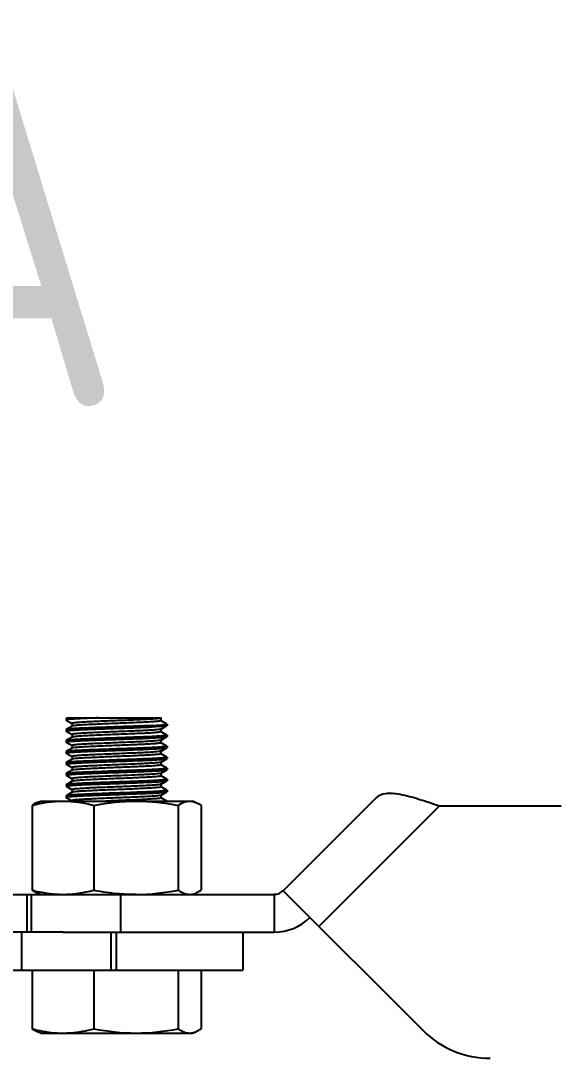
# Model space of a CAD drawing. Extents: x -409572 to -157272, y 600795 to 878326.
# Drawn here: x -388790 to -388168, y 813751 to 814946 of the extents above; entities that cross this region are included whole.
import ezdxf

# ---------------------------------------------------------------- set-up
doc = ezdxf.new("R2010")
doc.units = 0
doc.header["$LTSCALE"] = 1000
doc.header["$MEASUREMENT"] = 0
doc.layers.get('0').update_dxf_attribs({"linetype": 'CONTINUOUS'})
doc.styles.get("Standard").update_dxf_attribs({"font": 'GBENOR', "bigfont": 'GBCBIG'})

msp = doc.modelspace()

# ---------------------------------------------------------------- linework, layer by layer
at = {"linetype": 'CONTINUOUS'}
for p, q in [((-388737.6, 814142.4), (-388737.5, 814142.5)), ((-388737.6, 814142.4), (-388737.6, 814140.8)), ((-388736.2, 814143.2), (-388737.5, 814142.5)), ((-388736.2, 814143.2), (-388628.1, 814143.2)), ((-388628.4, 814143), (-388628.1, 814143.2)), ((-388628.3, 814140), (-388628.3, 814143.1)), ((-388737.5, 814129.8), (-388737.6, 814129.7)), ((-388737.6, 814129.7), (-388737.6, 814128.1)), ((-388737.5, 814140.7), (-388730.7, 814136.8)), ((-388730.7, 814133.7), (-388737.5, 814129.8)), ((-388730.7, 814136.8), (-388730.7, 814133.7)), ((-388730.6, 814133.8), (-388730.7, 814133.7)), ((-388628.4, 814130.3), (-388628.3, 814130.4)), ((-388621.5, 814136.1), (-388628.3, 814140)), ((-388628.3, 814130.4), (-388621.5, 814134.3)), ((-388628.3, 814127.3), (-388628.3, 814130.4)), ((-388621.4, 814136), (-388621.5, 814136.1)), ((-388621.4, 814134.4), (-388621.5, 814134.3)), ((-388621.4, 814136), (-388621.4, 814134.4)), ((-388737.5, 814128), (-388737.6, 814128.1)), ((-388737.5, 814128), (-388730.7, 814124)), ((-388730.7, 814121), (-388737.5, 814117.1)), ((-388730.7, 814124.1), (-388730.7, 814121)), ((-388730.6, 814121.1), (-388730.7, 814121)), ((-388730.4, 814121.1), (-388730.6, 814121.1)), ((-388628.4, 814117.6), (-388628.3, 814117.7)), ((-388621.5, 814123.4), (-388628.3, 814127.3)), ((-388628.3, 814117.7), (-388621.5, 814121.6)), ((-388628.3, 814114.6), (-388628.3, 814117.7)), ((-388621.5, 814123.4), (-388621.4, 814123.3)), ((-388621.5, 814121.6), (-388621.4, 814121.7)), ((-388621.4, 814123.3), (-388621.4, 814121.7)), ((-388737.5, 814117.1), (-388737.6, 814117)), ((-388737.6, 814117), (-388737.6, 814115.4)), ((-388737.5, 814115.3), (-388737.6, 814115.4)), ((-388737.5, 814115.3), (-388730.7, 814111.3)), ((-388730.7, 814108.3), (-388737.5, 814104.4)), ((-388730.7, 814111.4), (-388730.7, 814108.3)), ((-388730.6, 814108.4), (-388730.7, 814108.3)), ((-388621.5, 814110.7), (-388628.3, 814114.6)), ((-388628.3, 814105), (-388621.5, 814108.9)), ((-388621.5, 814110.7), (-388621.4, 814110.6)), ((-388621.5, 814108.9), (-388621.4, 814109)), ((-388621.4, 814110.6), (-388621.4, 814109)), ((-388737.5, 814104.4), (-388737.6, 814104.3)), ((-388737.6, 814104.3), (-388737.6, 814102.7)), ((-388737.5, 814102.6), (-388737.6, 814102.7)), ((-388737.5, 814102.6), (-388730.7, 814098.6)), ((-388730.7, 814095.6), (-388737.5, 814091.7)), ((-388730.7, 814098.7), (-388730.7, 814095.6)), ((-388730.6, 814095.7), (-388730.7, 814095.6)), ((-388628.4, 814104.9), (-388628.3, 814105)), ((-388628.3, 814101.9), (-388628.3, 814105)), ((-388621.5, 814098), (-388628.3, 814101.9)), ((-388628.3, 814092.3), (-388621.5, 814096.2)), ((-388621.5, 814098), (-388621.4, 814097.9)), ((-388621.5, 814096.2), (-388621.4, 814096.3)), ((-388621.4, 814097.9), (-388621.4, 814096.3)), ((-388737.5, 814091.7), (-388737.6, 814091.6)), ((-388737.6, 814091.6), (-388737.6, 814090)), ((-388737.5, 814089.8), (-388737.6, 814090)), ((-388737.5, 814089.8), (-388730.7, 814085.9)), ((-388730.7, 814082.9), (-388737.5, 814079)), ((-388730.7, 814086), (-388730.7, 814082.9)), ((-388730.6, 814082.9), (-388730.7, 814082.9)), ((-388628.4, 814092.2), (-388628.5, 814092.2)), ((-388628.4, 814092.2), (-388628.3, 814092.3)), ((-388628.3, 814089.2), (-388628.3, 814092.3)), ((-388621.5, 814085.3), (-388628.3, 814089.2)), ((-388628.3, 814079.6), (-388621.5, 814083.5)), ((-388621.5, 814085.3), (-388621.4, 814085.2)), ((-388621.5, 814083.5), (-388621.4, 814083.6)), ((-388621.4, 814085.2), (-388621.4, 814083.6)), ((-388737.5, 814079), (-388737.6, 814078.8)), ((-388737.6, 814078.8), (-388737.6, 814077.3)), ((-388737.5, 814077.1), (-388737.6, 814077.3)), ((-388737.5, 814077.1), (-388730.7, 814073.2)), ((-388730.7, 814070.2), (-388737.5, 814066.3)), ((-388730.7, 814073.3), (-388730.7, 814070.2)), ((-388730.6, 814070.2), (-388730.7, 814070.2)), ((-388628.4, 814079.5), (-388628.3, 814079.6)), ((-388628.3, 814076.5), (-388628.3, 814079.6)), ((-388621.5, 814072.6), (-388628.3, 814076.5)), ((-388628.3, 814066.9), (-388621.5, 814070.8)), ((-388621.5, 814072.6), (-388621.4, 814072.5)), ((-388621.5, 814070.8), (-388621.4, 814070.9)), ((-388621.4, 814072.5), (-388621.4, 814070.9)), ((-388737.5, 814066.3), (-388737.6, 814066.1)), ((-388737.6, 814066.1), (-388737.6, 814064.6)), ((-388737.5, 814064.4), (-388737.6, 814064.6)), ((-388737.5, 814064.4), (-388730.7, 814060.5)), ((-388730.7, 814060.6), (-388730.7, 814057.5)), ((-388628.4, 814066.8), (-388628.3, 814066.9)), ((-388628.3, 814063.8), (-388628.3, 814066.9)), ((-388621.5, 814059.9), (-388628.3, 814063.8)), ((-388628.3, 814054.2), (-388621.5, 814058.1)), ((-388621.5, 814059.9), (-388621.4, 814059.8)), ((-388621.5, 814058.1), (-388621.4, 814058.2)), ((-388621.4, 814059.8), (-388621.4, 814058.2)), ((-388769.8, 814046.2), (-388766.6, 814047.4)), ((-388766.6, 814047.4), (-388592.4, 814047.4)), ((-388737.5, 814053.6), (-388737.6, 814053.4)), ((-388737.6, 814053.4), (-388737.6, 814051.9)), ((-388737.5, 814051.7), (-388737.6, 814051.9)), ((-388730.7, 814057.5), (-388737.5, 814053.6)), ((-388737.5, 814051.7), (-388730.7, 814047.8)), ((-388730.6, 814057.5), (-388730.7, 814057.5)), ((-388730.7, 814047.9), (-388730.7, 814047.4)), ((-388628.4, 814054.1), (-388628.3, 814054.2)), ((-388628.3, 814051), (-388628.3, 814054.2)), ((-388621.8, 814047.4), (-388628.3, 814051.1)), ((-388589.2, 814046.2), (-388592.4, 814047.4)), ((-388380.8, 814051.1), (-388487.7, 813944.2)), ((-388776.7, 814042.5), (-388776.7, 813944.8)), ((-388705.5, 814042.5), (-388705.5, 813944.8)), ((-388608.4, 814042.5), (-388608.4, 813944.8)), ((-388582.3, 814042.5), (-388582.3, 813944.8)), ((-388308.2, 814041.6), (-388446.7, 813903.1)), ((-388167.7, 814041.6), (-388308.2, 814041.6)), ((-388824.7, 813939.9), (-388498, 813939.9)), ((-388782.2, 813896.4), (-388782.2, 813939.9)), ((-388777.7, 813939.9), (-388777.7, 813896.4)), ((-388766.6, 813939.9), (-388769.8, 813941.1)), ((-388675, 813939.9), (-388675, 813896.4)), ((-388592.4, 813939.9), (-388589.2, 813941.1)), ((-388498, 813939.9), (-388498, 813896.4)), ((-388487.7, 813944.2), (-388326.6, 813783.1)), ((-388740.9, 813896.4), (-388913.7, 813896.4)), ((-388788.5, 813852.8), (-388788.5, 813896.4)), ((-388740.9, 813896.4), (-388498, 813896.4)), ((-388685.9, 813896.4), (-388685.9, 813852.8)), ((-388679.5, 813852.8), (-388679.5, 813896.4)), ((-388534.3, 813896.4), (-388534.3, 813852.8)), ((-388913.7, 813852.8), (-388534.3, 813852.8)), ((-388776.7, 813852.8), (-388776.7, 813785.1)), ((-388705.5, 813852.8), (-388705.5, 813785.1)), ((-388608.4, 813852.8), (-388608.4, 813785.1)), ((-388582.3, 813852.8), (-388582.3, 813785.1)), ((-388766.6, 813780.2), (-388769.8, 813781.4)), ((-388766.6, 813780.2), (-388592.4, 813780.2)), ((-388592.4, 813780.2), (-388589.2, 813781.4))]:
    msp.add_line(p, q, dxfattribs=at)
for centre, radius, start, end in [((-388655.9, 814181.9), 242, 265.1935, 265.4899), ((-388656.8, 814169.2), 229.2, 265.4618, 269.97), ((-388498, 813954.5), 14.5, 270, 315), ((-388498, 813954.5), 58.1, 270, 315), ((-388249.6, 813860.1), 108.9, 225, 270)]:
    msp.add_arc(centre, radius, start, end, dxfattribs=at)
for points, knots in [([(-388700.5, 814143.2), (-388703.1, 814143.1), (-388708.1, 814142.9), (-388715.3, 814142.6), (-388721.6, 814142.3), (-388727.1, 814142), (-388731.4, 814141.7), (-388734.3, 814141.5), (-388736, 814141.3), (-388736.8, 814141.1), (-388737.3, 814141), (-388737.6, 814140.9), (-388737.6, 814140.8)], [0, 0, 0, 0, 0.211213, 0.405075, 0.577151, 0.723639, 0.84124, 0.927369, 0.958032, 0.980246, 0.994009, 1, 1, 1, 1]), ([(-388737.5, 814142.5), (-388737.3, 814142.6), (-388736.8, 814142.7), (-388735.2, 814143), (-388733.7, 814143.1), (-388732.6, 814143.2)], [0, 0, 0, 0, 0.115704, 0.32127, 1, 1, 1, 1]), ([(-388628.9, 814142.9), (-388629.7, 814142.7), (-388631.8, 814142.4), (-388635.7, 814142), (-388641.2, 814141.7), (-388650.9, 814141.2), (-388665.1, 814140.5), (-388680.2, 814140), (-388692.6, 814139.5), (-388701.5, 814139.1), (-388709.6, 814138.7), (-388716.6, 814138.4), (-388721.7, 814138), (-388725.1, 814137.8), (-388727, 814137.6), (-388728.5, 814137.4), (-388729.7, 814137.2), (-388730.3, 814137.1), (-388730.7, 814136.9), (-388730.7, 814136.8)], [0, 0, 0, 0, 0.022892, 0.062149, 0.116485, 0.184035, 0.349034, 0.53441, 0.626761, 0.714589, 0.794837, 0.864719, 0.921811, 0.944929, 0.96415, 0.979322, 0.990328, 0.997134, 1, 1, 1, 1]), ([(-388628.4, 814143), (-388628.5, 814143), (-388628.6, 814142.9), (-388628.8, 814142.9), (-388628.9, 814142.9)], [0, 0, 0, 0, 0.189122, 1, 1, 1, 1]), ([(-388737.6, 814140.8), (-388737.6, 814140.8), (-388737.6, 814140.7), (-388737.5, 814140.7), (-388737.5, 814140.7)], [0, 0, 0, 0, 0.399347, 1, 1, 1, 1]), ([(-388737.6, 814128.1), (-388737.6, 814128.2), (-388737.3, 814128.3), (-388736.9, 814128.4), (-388736.1, 814128.6), (-388734.4, 814128.8), (-388731.6, 814129), (-388727.5, 814129.3), (-388722.2, 814129.6), (-388716.1, 814129.9), (-388709.2, 814130.2), (-388698.8, 814130.6), (-388685, 814131.1), (-388668.5, 814131.6), (-388652.9, 814132.2), (-388643, 814132.6), (-388638.4, 814132.8)], [0, 0, 0, 0, 0.002173, 0.007141, 0.015151, 0.026213, 0.057299, 0.099789, 0.152784, 0.215146, 0.28553, 0.362415, 0.528944, 0.700408, 0.86206, 1, 1, 1, 1]), ([(-388638.4, 814134.4), (-388642.9, 814134.2), (-388652.5, 814133.8), (-388667.6, 814133.3), (-388683.8, 814132.7), (-388699.5, 814132.1), (-388711.9, 814131.7), (-388720.6, 814131.3), (-388726, 814131), (-388730.4, 814130.7), (-388733.8, 814130.4), (-388736, 814130.1), (-388737.2, 814130), (-388737.5, 814129.8)], [0, 0, 0, 0, 0.134252, 0.291373, 0.458536, 0.622095, 0.768682, 0.831793, 0.886343, 0.931217, 0.965509, 0.98855, 1, 1, 1, 1]), ([(-388628.4, 814130.3), (-388628.6, 814130.2), (-388629.2, 814130.1), (-388630.8, 814129.8), (-388634, 814129.5), (-388639.1, 814129.1), (-388645.6, 814128.7), (-388653.4, 814128.4), (-388662.2, 814128), (-388671.6, 814127.6), (-388681.2, 814127.2), (-388690.8, 814126.8), (-388700, 814126.4), (-388708.5, 814126.1), (-388715.9, 814125.7), (-388721.2, 814125.4), (-388724.8, 814125.1), (-388726.8, 814124.9), (-388728.4, 814124.7), (-388729.6, 814124.5), (-388730.3, 814124.4), (-388730.7, 814124.2), (-388730.7, 814124.1)], [0, 0, 0, 0, 0.005873, 0.016149, 0.049758, 0.099805, 0.164491, 0.241457, 0.327882, 0.420596, 0.516193, 0.611164, 0.702021, 0.785429, 0.858328, 0.91805, 0.94227, 0.962424, 0.97834, 0.989887, 0.997022, 1, 1, 1, 1]), ([(-388628.3, 814140), (-388628.3, 814139.9), (-388628.7, 814139.7), (-388629.4, 814139.6), (-388630.6, 814139.4), (-388632.2, 814139.2), (-388634.3, 814139), (-388637.8, 814138.7), (-388643.1, 814138.4), (-388650.5, 814138), (-388659, 814137.6), (-388668.2, 814137.3), (-388677.8, 814136.9), (-388687.4, 814136.5), (-388696.8, 814136.1), (-388705.6, 814135.7), (-388713.4, 814135.4), (-388719.9, 814135), (-388725, 814134.6), (-388728.2, 814134.3), (-388729.8, 814134), (-388730.4, 814133.9), (-388730.6, 814133.8)], [0, 0, 0, 0, 0.002979, 0.01011, 0.021657, 0.037568, 0.057721, 0.081935, 0.141646, 0.214533, 0.297927, 0.388772, 0.483731, 0.57932, 0.672029, 0.758455, 0.835426, 0.900125, 0.95019, 0.983823, 0.994112, 1, 1, 1, 1]), ([(-388638.4, 814134.4), (-388636, 814134.5), (-388632.6, 814134.7), (-388628.5, 814135), (-388626, 814135.2), (-388624.1, 814135.4), (-388622.7, 814135.6), (-388621.9, 814135.7), (-388621.4, 814135.9), (-388621.4, 814136)], [0, 0, 0, 0, 0.42187, 0.59314, 0.735705, 0.848286, 0.929875, 0.980006, 1, 1, 1, 1]), ([(-388621.5, 814134.3), (-388621.7, 814134.2), (-388622.2, 814134.1), (-388623.3, 814133.9), (-388624.8, 814133.7), (-388627.6, 814133.5), (-388632.2, 814133.2), (-388636.2, 814133), (-388638.4, 814132.8)], [0, 0, 0, 0, 0.034368, 0.095688, 0.183981, 0.298624, 0.6033, 1, 1, 1, 1]), ([(-388737.6, 814115.4), (-388737.6, 814115.4), (-388737.3, 814115.6), (-388736.9, 814115.7), (-388736.1, 814115.8), (-388734.4, 814116.1), (-388731.6, 814116.3), (-388727.5, 814116.6), (-388722.2, 814116.9), (-388716.1, 814117.2), (-388709.2, 814117.5), (-388698.8, 814117.9), (-388685, 814118.4), (-388668.5, 814118.9), (-388652.9, 814119.5), (-388643, 814119.9), (-388638.4, 814120.1)], [0, 0, 0, 0, 0.002178, 0.007152, 0.015169, 0.026237, 0.057333, 0.09983, 0.15283, 0.215192, 0.285574, 0.362456, 0.52898, 0.700433, 0.86207, 1, 1, 1, 1]), ([(-388638.4, 814121.7), (-388642.9, 814121.5), (-388652.5, 814121.1), (-388667.6, 814120.5), (-388683.8, 814120), (-388699.5, 814119.4), (-388711.9, 814119), (-388720.6, 814118.6), (-388726, 814118.3), (-388730.4, 814118), (-388733.8, 814117.7), (-388736, 814117.4), (-388737.2, 814117.3), (-388737.5, 814117.1)], [0, 0, 0, 0, 0.134248, 0.291365, 0.458529, 0.622083, 0.768673, 0.831788, 0.88634, 0.931214, 0.965507, 0.988548, 1, 1, 1, 1]), ([(-388628.4, 814117.6), (-388628.6, 814117.5), (-388629.2, 814117.4), (-388630.8, 814117.1), (-388634, 814116.8), (-388639.1, 814116.4), (-388645.6, 814116), (-388653.4, 814115.6), (-388662.2, 814115.3), (-388671.6, 814114.9), (-388681.2, 814114.5), (-388690.8, 814114.1), (-388700, 814113.7), (-388708.5, 814113.4), (-388715.9, 814113), (-388721.2, 814112.7), (-388724.8, 814112.4), (-388726.8, 814112.2), (-388728.4, 814112), (-388729.6, 814111.8), (-388730.3, 814111.7), (-388730.7, 814111.5), (-388730.7, 814111.4)], [0, 0, 0, 0, 0.005875, 0.016149, 0.049759, 0.099805, 0.164492, 0.241457, 0.327882, 0.420594, 0.516191, 0.611162, 0.702019, 0.785427, 0.858326, 0.918049, 0.942268, 0.962424, 0.978338, 0.989888, 0.99702, 1, 1, 1, 1]), ([(-388628.3, 814127.3), (-388628.3, 814127.2), (-388628.7, 814127), (-388629.4, 814126.9), (-388630.5, 814126.7), (-388632.1, 814126.5), (-388634.1, 814126.3), (-388637.6, 814126), (-388642.8, 814125.7), (-388650, 814125.3), (-388658.3, 814125), (-388667.3, 814124.6), (-388676.8, 814124.2), (-388686.4, 814123.8), (-388695.7, 814123.5), (-388704.4, 814123.1), (-388712.3, 814122.7), (-388719, 814122.3), (-388724.2, 814122), (-388727.9, 814121.6), (-388729.8, 814121.4), (-388730.4, 814121.1)], [0, 0, 0, 0, 0.002924, 0.0099, 0.021186, 0.036743, 0.056446, 0.080134, 0.138588, 0.210032, 0.291918, 0.381318, 0.475031, 0.569704, 0.661945, 0.748452, 0.826132, 0.892206, 0.944323, 0.980649, 1, 1, 1, 1]), ([(-388621.4, 814123.3), (-388621.4, 814123.2), (-388621.9, 814123), (-388622.7, 814122.9), (-388624.1, 814122.7), (-388626, 814122.5), (-388628.5, 814122.3), (-388632.6, 814122), (-388636, 814121.8), (-388638.4, 814121.7)], [0, 0, 0, 0, 0.020035, 0.0702, 0.151811, 0.264397, 0.406958, 0.578212, 1, 1, 1, 1]), ([(-388638.4, 814120.1), (-388636.2, 814120.3), (-388632.2, 814120.5), (-388627.6, 814120.8), (-388624.8, 814121), (-388623.3, 814121.2), (-388622.2, 814121.4), (-388621.7, 814121.5), (-388621.5, 814121.6)], [0, 0, 0, 0, 0.396702, 0.701374, 0.816021, 0.904313, 0.965635, 1, 1, 1, 1]), ([(-388737.6, 814102.7), (-388737.6, 814102.7), (-388737.3, 814102.9), (-388736.9, 814103), (-388736.1, 814103.1), (-388734.4, 814103.4), (-388731.6, 814103.6), (-388727.5, 814103.9), (-388722.2, 814104.2), (-388716.1, 814104.5), (-388709.2, 814104.8), (-388698.8, 814105.2), (-388685, 814105.7), (-388668.5, 814106.2), (-388652.9, 814106.8), (-388643, 814107.2), (-388638.4, 814107.4)], [0, 0, 0, 0, 0.002176, 0.007147, 0.015161, 0.026226, 0.057318, 0.099812, 0.152812, 0.215177, 0.285562, 0.362446, 0.528971, 0.70043, 0.86207, 1, 1, 1, 1]), ([(-388638.4, 814109), (-388642.9, 814108.8), (-388652.5, 814108.4), (-388667.6, 814107.8), (-388683.8, 814107.3), (-388699.5, 814106.7), (-388711.9, 814106.3), (-388720.6, 814105.8), (-388726, 814105.6), (-388730.4, 814105.3), (-388733.8, 814105), (-388736, 814104.7), (-388737.2, 814104.6), (-388737.5, 814104.4)], [0, 0, 0, 0, 0.134249, 0.291363, 0.458528, 0.622088, 0.768678, 0.831792, 0.886344, 0.931218, 0.96551, 0.98855, 1, 1, 1, 1]), ([(-388628.3, 814114.6), (-388628.3, 814114.5), (-388628.7, 814114.3), (-388629.4, 814114.1), (-388630.6, 814114), (-388632.2, 814113.8), (-388634.3, 814113.6), (-388637.8, 814113.3), (-388643.1, 814113), (-388650.5, 814112.6), (-388659, 814112.2), (-388668.2, 814111.8), (-388677.8, 814111.5), (-388687.4, 814111.1), (-388696.8, 814110.7), (-388705.6, 814110.3), (-388713.4, 814109.9), (-388719.9, 814109.6), (-388725, 814109.2), (-388728.2, 814108.9), (-388729.8, 814108.6), (-388730.4, 814108.5), (-388730.6, 814108.4)], [0, 0, 0, 0, 0.002979, 0.01011, 0.021657, 0.037569, 0.057721, 0.081935, 0.141646, 0.214533, 0.297927, 0.388772, 0.483732, 0.579321, 0.67203, 0.758455, 0.835427, 0.900125, 0.95019, 0.983823, 0.994112, 1, 1, 1, 1]), ([(-388621.4, 814110.6), (-388621.4, 814110.5), (-388621.9, 814110.3), (-388622.7, 814110.2), (-388624.1, 814110), (-388626, 814109.8), (-388628.5, 814109.6), (-388632.6, 814109.3), (-388636, 814109.1), (-388638.4, 814109)], [0, 0, 0, 0, 0.020036, 0.070205, 0.151815, 0.264402, 0.40696, 0.57821, 1, 1, 1, 1]), ([(-388638.4, 814107.4), (-388636.2, 814107.5), (-388632.2, 814107.8), (-388627.6, 814108.1), (-388624.8, 814108.3), (-388623.3, 814108.5), (-388622.2, 814108.7), (-388621.7, 814108.8), (-388621.5, 814108.9)], [0, 0, 0, 0, 0.396701, 0.701381, 0.816026, 0.904316, 0.965635, 1, 1, 1, 1]), ([(-388737.6, 814090), (-388737.6, 814090), (-388737.3, 814090.2), (-388736.9, 814090.3), (-388736.1, 814090.4), (-388734.4, 814090.6), (-388731.6, 814090.9), (-388727.5, 814091.2), (-388722.2, 814091.5), (-388716.1, 814091.8), (-388709.2, 814092.1), (-388698.8, 814092.5), (-388685, 814093), (-388668.5, 814093.5), (-388652.9, 814094.1), (-388643, 814094.5), (-388638.4, 814094.7)], [0, 0, 0, 0, 0.002173, 0.007141, 0.015152, 0.026215, 0.057302, 0.099793, 0.152787, 0.215148, 0.285531, 0.362416, 0.528944, 0.700406, 0.862059, 1, 1, 1, 1]), ([(-388638.4, 814096.3), (-388642.9, 814096.1), (-388652.5, 814095.7), (-388667.6, 814095.1), (-388683.8, 814094.6), (-388699.5, 814094), (-388711.9, 814093.5), (-388720.6, 814093.1), (-388726, 814092.9), (-388730.4, 814092.6), (-388733.8, 814092.3), (-388736, 814092), (-388737.2, 814091.9), (-388737.5, 814091.7)], [0, 0, 0, 0, 0.134252, 0.291373, 0.458536, 0.622093, 0.768681, 0.831792, 0.886342, 0.931216, 0.965508, 0.988549, 1, 1, 1, 1]), ([(-388628.4, 814104.9), (-388628.6, 814104.8), (-388629.2, 814104.7), (-388630.8, 814104.4), (-388634, 814104.1), (-388639.1, 814103.7), (-388645.6, 814103.3), (-388653.4, 814102.9), (-388662.2, 814102.6), (-388671.6, 814102.2), (-388681.2, 814101.8), (-388690.8, 814101.4), (-388700, 814101), (-388708.5, 814100.7), (-388715.9, 814100.3), (-388721.2, 814100), (-388724.8, 814099.7), (-388726.8, 814099.5), (-388728.4, 814099.3), (-388729.6, 814099.1), (-388730.3, 814099), (-388730.7, 814098.8), (-388730.7, 814098.7)], [0, 0, 0, 0, 0.005873, 0.016149, 0.049758, 0.099805, 0.164491, 0.241456, 0.327881, 0.420594, 0.516191, 0.611162, 0.702019, 0.785427, 0.858327, 0.918049, 0.942268, 0.962424, 0.978339, 0.989888, 0.997022, 1, 1, 1, 1]), ([(-388628.3, 814101.9), (-388628.3, 814101.8), (-388628.7, 814101.6), (-388629.4, 814101.4), (-388630.6, 814101.3), (-388632.2, 814101.1), (-388634.3, 814100.9), (-388637.8, 814100.6), (-388643.1, 814100.3), (-388650.5, 814099.9), (-388659, 814099.5), (-388668.2, 814099.1), (-388677.8, 814098.8), (-388687.4, 814098.4), (-388696.8, 814098), (-388705.6, 814097.6), (-388713.4, 814097.2), (-388719.9, 814096.9), (-388725, 814096.5), (-388728.2, 814096.2), (-388729.8, 814095.9), (-388730.4, 814095.8), (-388730.6, 814095.7)], [0, 0, 0, 0, 0.002979, 0.010111, 0.021657, 0.037569, 0.057721, 0.081936, 0.141647, 0.214533, 0.297928, 0.388772, 0.483731, 0.57932, 0.672029, 0.758454, 0.835426, 0.900125, 0.95019, 0.983823, 0.99411, 1, 1, 1, 1]), ([(-388621.4, 814097.9), (-388621.4, 814097.8), (-388621.9, 814097.6), (-388622.7, 814097.5), (-388624.1, 814097.3), (-388626, 814097.1), (-388628.5, 814096.9), (-388632.6, 814096.6), (-388636, 814096.4), (-388638.4, 814096.3)], [0, 0, 0, 0, 0.019992, 0.07012, 0.151708, 0.264289, 0.406858, 0.578132, 1, 1, 1, 1]), ([(-388638.4, 814094.7), (-388636.2, 814094.8), (-388632.2, 814095.1), (-388627.6, 814095.4), (-388624.8, 814095.6), (-388623.3, 814095.8), (-388622.2, 814096), (-388621.7, 814096.1), (-388621.5, 814096.2)], [0, 0, 0, 0, 0.396698, 0.701379, 0.816025, 0.904316, 0.965635, 1, 1, 1, 1]), ([(-388638.4, 814083.6), (-388642.9, 814083.4), (-388652.5, 814083), (-388667.6, 814082.4), (-388683.8, 814081.9), (-388699.5, 814081.3), (-388711.9, 814080.8), (-388720.6, 814080.4), (-388726, 814080.2), (-388730.4, 814079.9), (-388733.8, 814079.6), (-388736, 814079.3), (-388737.2, 814079.2), (-388737.5, 814079)], [0, 0, 0, 0, 0.134247, 0.291362, 0.458526, 0.62208, 0.768671, 0.831786, 0.886339, 0.931214, 0.965507, 0.988549, 1, 1, 1, 1]), ([(-388628.5, 814092.2), (-388629.1, 814091.9), (-388630.9, 814091.7), (-388634.4, 814091.3), (-388639.6, 814091), (-388646.2, 814090.6), (-388654, 814090.2), (-388662.7, 814089.8), (-388672.1, 814089.5), (-388681.7, 814089.1), (-388691.3, 814088.7), (-388700.4, 814088.3), (-388708.7, 814087.9), (-388716, 814087.6), (-388721.3, 814087.2), (-388724.8, 814087), (-388726.9, 814086.8), (-388728.4, 814086.6), (-388729.6, 814086.4), (-388730.3, 814086.3), (-388730.7, 814086.1), (-388730.7, 814086)], [0, 0, 0, 0, 0.017708, 0.05266, 0.103733, 0.169109, 0.246432, 0.332901, 0.425384, 0.520527, 0.614878, 0.705016, 0.787672, 0.859852, 0.918947, 0.942904, 0.962836, 0.978574, 0.989993, 0.997048, 1, 1, 1, 1]), ([(-388628.3, 814089.2), (-388628.3, 814089.1), (-388628.7, 814088.9), (-388629.3, 814088.7), (-388630.5, 814088.6), (-388632, 814088.4), (-388634, 814088.2), (-388637.4, 814087.9), (-388642.6, 814087.6), (-388649.7, 814087.2), (-388657.9, 814086.9), (-388666.8, 814086.5), (-388679.4, 814086), (-388691.8, 814085.5), (-388703.8, 814085), (-388711.6, 814084.6), (-388718.4, 814084.3), (-388723.8, 814083.9), (-388727.6, 814083.5), (-388729.6, 814083.3), (-388730.3, 814083.1)], [0, 0, 0, 0, 0.002894, 0.009781, 0.02092, 0.036276, 0.055728, 0.079118, 0.13686, 0.207489, 0.288521, 0.377101, 0.470105, 0.65622, 0.742765, 0.820836, 0.887682, 0.940956, 0.978809, 1, 1, 1, 1]), ([(-388663.9, 814081), (-388661.6, 814081.1), (-388653.1, 814081.4), (-388644.6, 814081.7), (-388638.4, 814082)], [0, 0, 0, 0, 0.276123, 1, 1, 1, 1]), ([(-388621.4, 814085.2), (-388621.4, 814085.1), (-388621.9, 814084.9), (-388622.7, 814084.8), (-388624.1, 814084.6), (-388626, 814084.4), (-388628.5, 814084.2), (-388632.6, 814083.9), (-388636, 814083.7), (-388638.4, 814083.6)], [0, 0, 0, 0, 0.020043, 0.070215, 0.15183, 0.264417, 0.406977, 0.578226, 1, 1, 1, 1]), ([(-388638.4, 814082), (-388636.2, 814082.1), (-388632.2, 814082.3), (-388627.6, 814082.7), (-388624.8, 814082.9), (-388623.3, 814083.1), (-388622.2, 814083.3), (-388621.7, 814083.4), (-388621.5, 814083.5)], [0, 0, 0, 0, 0.396703, 0.701376, 0.816022, 0.904313, 0.965635, 1, 1, 1, 1]), ([(-388737.6, 814077.3), (-388737.6, 814077.4), (-388736.9, 814077.6), (-388735.9, 814077.8), (-388733.9, 814078), (-388731.3, 814078.2), (-388728, 814078.4), (-388724.1, 814078.7), (-388719.5, 814078.9), (-388712.5, 814079.2), (-388702.7, 814079.6), (-388690.2, 814080.1), (-388677.1, 814080.5), (-388668.3, 814080.8), (-388663.9, 814081)], [0, 0, 0, 0, 0.006089, 0.021965, 0.047862, 0.083507, 0.128456, 0.182129, 0.243816, 0.312711, 0.468386, 0.640968, 0.821337, 1, 1, 1, 1]), ([(-388663.9, 814069.9), (-388668.2, 814069.7), (-388676.7, 814069.4), (-388689.4, 814069), (-388701.6, 814068.5), (-388712.7, 814068.1), (-388722.1, 814067.7), (-388728.8, 814067.3), (-388732.9, 814067), (-388735.1, 814066.8), (-388736.5, 814066.5), (-388737.3, 814066.4), (-388737.5, 814066.3)], [0, 0, 0, 0, 0.17307, 0.348034, 0.516277, 0.669479, 0.8001, 0.901708, 0.940017, 0.969349, 0.989377, 1, 1, 1, 1]), ([(-388665.8, 814077), (-388669.6, 814076.8), (-388677.4, 814076.5), (-388689, 814076.1), (-388700, 814075.6), (-388709.9, 814075.2), (-388717.3, 814074.8), (-388722.2, 814074.5), (-388725.2, 814074.2), (-388727.4, 814074), (-388729.2, 814073.8), (-388730.1, 814073.6), (-388730.7, 814073.4), (-388730.7, 814073.3)], [0, 0, 0, 0, 0.178582, 0.358861, 0.531361, 0.686977, 0.817516, 0.87118, 0.916131, 0.951795, 0.977729, 0.993682, 1, 1, 1, 1]), ([(-388665.8, 814073.8), (-388673.3, 814073.5), (-388684.4, 814073.1), (-388698.8, 814072.5), (-388708.6, 814072.1), (-388716.9, 814071.6), (-388722.8, 814071.3), (-388726.4, 814070.9), (-388728.4, 814070.7), (-388729.7, 814070.5), (-388730.4, 814070.4), (-388730.6, 814070.2)], [0, 0, 0, 0, 0.346507, 0.514134, 0.666976, 0.797572, 0.89956, 0.938228, 0.96803, 0.988654, 1, 1, 1, 1]), ([(-388628.4, 814079.5), (-388628.8, 814079.3), (-388630, 814079.1), (-388632.3, 814078.8), (-388635.7, 814078.5), (-388640.1, 814078.2), (-388645.5, 814077.9), (-388654.2, 814077.5), (-388661, 814077.2), (-388665.8, 814077)], [0, 0, 0, 0, 0.031519, 0.093975, 0.186286, 0.30637, 0.451441, 0.618071, 1, 1, 1, 1]), ([(-388628.3, 814076.5), (-388628.3, 814076.4), (-388628.6, 814076.2), (-388629.1, 814076.1), (-388629.9, 814075.9), (-388631.7, 814075.7), (-388634.7, 814075.4), (-388639.1, 814075.1), (-388644.6, 814074.8), (-388651, 814074.5), (-388658.2, 814074.1), (-388663.2, 814073.9), (-388665.8, 814073.8)], [0, 0, 0, 0, 0.006256, 0.020361, 0.043043, 0.074306, 0.161877, 0.280955, 0.428478, 0.600577, 0.792785, 1, 1, 1, 1]), ([(-388638.4, 814070.9), (-388640.3, 814070.8), (-388648.8, 814070.4), (-388657.3, 814070.1), (-388663.9, 814069.9)], [0, 0, 0, 0, 0.219735, 1, 1, 1, 1]), ([(-388621.4, 814072.5), (-388621.4, 814072.4), (-388621.9, 814072.2), (-388622.7, 814072.1), (-388624.1, 814071.9), (-388626, 814071.7), (-388628.5, 814071.5), (-388632.6, 814071.2), (-388636, 814071), (-388638.4, 814070.9)], [0, 0, 0, 0, 0.020015, 0.070166, 0.151766, 0.264352, 0.406913, 0.578172, 1, 1, 1, 1]), ([(-388638.4, 814069.3), (-388636.2, 814069.4), (-388632.2, 814069.6), (-388627.6, 814070), (-388624.8, 814070.2), (-388623.3, 814070.4), (-388622.2, 814070.6), (-388621.7, 814070.7), (-388621.5, 814070.8)], [0, 0, 0, 0, 0.396699, 0.701381, 0.816026, 0.904317, 0.965635, 1, 1, 1, 1]), ([(-388737.6, 814064.6), (-388737.6, 814064.6), (-388737.3, 814064.8), (-388736.9, 814064.9), (-388736.1, 814065), (-388734.4, 814065.2), (-388731.6, 814065.5), (-388727.5, 814065.8), (-388722.2, 814066.1), (-388716.1, 814066.4), (-388709.2, 814066.7), (-388698.8, 814067.1), (-388685, 814067.5), (-388668.5, 814068.1), (-388652.9, 814068.7), (-388643, 814069.1), (-388638.4, 814069.3)], [0, 0, 0, 0, 0.002173, 0.007142, 0.015153, 0.026216, 0.057304, 0.099796, 0.152793, 0.215157, 0.285542, 0.362427, 0.528954, 0.700418, 0.862065, 1, 1, 1, 1]), ([(-388638.4, 814058.2), (-388642.9, 814058), (-388652.5, 814057.6), (-388667.6, 814057), (-388683.8, 814056.5), (-388699.5, 814055.9), (-388711.9, 814055.4), (-388720.6, 814055), (-388726, 814054.7), (-388730.4, 814054.5), (-388733.8, 814054.2), (-388736, 814053.9), (-388737.2, 814053.7), (-388737.5, 814053.6)], [0, 0, 0, 0, 0.134252, 0.291373, 0.458535, 0.622091, 0.768679, 0.831791, 0.886341, 0.931215, 0.965508, 0.988549, 1, 1, 1, 1]), ([(-388628.8, 814066.7), (-388629.5, 814066.4), (-388631.5, 814066.2), (-388635.4, 814065.8), (-388640.8, 814065.5), (-388647.5, 814065.1), (-388655.4, 814064.7), (-388667.3, 814064.2), (-388679.8, 814063.7), (-388692.3, 814063.2), (-388701.2, 814062.9), (-388709.4, 814062.5), (-388716.5, 814062.1), (-388721.6, 814061.8), (-388725, 814061.5), (-388727, 814061.4), (-388728.5, 814061.2), (-388729.7, 814061), (-388730.3, 814060.8), (-388730.7, 814060.7), (-388730.7, 814060.6)], [0, 0, 0, 0, 0.021609, 0.059807, 0.113343, 0.180363, 0.25852, 0.345073, 0.531007, 0.62385, 0.712245, 0.793084, 0.863529, 0.921111, 0.944434, 0.963829, 0.979139, 0.990246, 0.997113, 1, 1, 1, 1]), ([(-388628.3, 814063.8), (-388628.3, 814063.6), (-388628.7, 814063.5), (-388629.4, 814063.3), (-388630.6, 814063.1), (-388632.2, 814063), (-388634.3, 814062.8), (-388637.8, 814062.5), (-388643.1, 814062.2), (-388650.5, 814061.8), (-388659, 814061.4), (-388668.2, 814061), (-388677.8, 814060.6), (-388687.4, 814060.3), (-388696.8, 814059.9), (-388705.6, 814059.5), (-388713.4, 814059.1), (-388719.9, 814058.8), (-388725, 814058.4), (-388728.2, 814058.1), (-388729.8, 814057.8), (-388730.4, 814057.6), (-388730.6, 814057.5)], [0, 0, 0, 0, 0.002978, 0.010111, 0.021657, 0.037569, 0.05772, 0.081936, 0.141647, 0.214533, 0.297928, 0.388772, 0.483731, 0.57932, 0.672029, 0.758455, 0.835427, 0.900125, 0.95019, 0.983823, 0.99411, 1, 1, 1, 1]), ([(-388621.4, 814059.8), (-388621.4, 814059.7), (-388621.9, 814059.5), (-388622.7, 814059.4), (-388624.1, 814059.2), (-388626, 814059), (-388628.5, 814058.8), (-388632.6, 814058.5), (-388636, 814058.3), (-388638.4, 814058.2)], [0, 0, 0, 0, 0.020002, 0.070139, 0.151732, 0.264313, 0.40688, 0.57815, 1, 1, 1, 1]), ([(-388638.4, 814056.6), (-388636.2, 814056.7), (-388632.2, 814056.9), (-388627.6, 814057.2), (-388624.8, 814057.5), (-388623.3, 814057.7), (-388622.2, 814057.9), (-388621.7, 814058), (-388621.5, 814058.1)], [0, 0, 0, 0, 0.396697, 0.701375, 0.816023, 0.904315, 0.965635, 1, 1, 1, 1]), ([(-388776.7, 814042.5), (-388770.8, 814044), (-388759.1, 814046.5), (-388747.1, 814047.4), (-388741.1, 814047.4)], [0, 0, 0, 0, 0.502209, 1, 1, 1, 1]), ([(-388769.7, 814046.3), (-388770.3, 814046), (-388772.8, 814045), (-388775, 814043.6), (-388776.7, 814042.5)], [0, 0, 0, 0, 0.238306, 1, 1, 1, 1]), ([(-388741.1, 814047.4), (-388735.1, 814047.4), (-388723.1, 814046.5), (-388711.4, 814044), (-388705.5, 814042.5)], [0, 0, 0, 0, 0.497791, 1, 1, 1, 1]), ([(-388737.6, 814051.9), (-388737.6, 814051.9), (-388737.3, 814052.1), (-388736.9, 814052.2), (-388736.1, 814052.3), (-388734.4, 814052.5), (-388731.6, 814052.8), (-388727.5, 814053.1), (-388722.2, 814053.4), (-388716.1, 814053.7), (-388709.2, 814053.9), (-388698.8, 814054.4), (-388685, 814054.8), (-388668.5, 814055.4), (-388652.9, 814056), (-388643, 814056.4), (-388638.4, 814056.6)], [0, 0, 0, 0, 0.002175, 0.007144, 0.015156, 0.02622, 0.05731, 0.099803, 0.152798, 0.215159, 0.285541, 0.362425, 0.528953, 0.700413, 0.862061, 1, 1, 1, 1]), ([(-388628.4, 814054.1), (-388628.6, 814054), (-388629.2, 814053.8), (-388630.8, 814053.5), (-388634, 814053.2), (-388639.1, 814052.9), (-388645.6, 814052.5), (-388653.4, 814052.1), (-388662.2, 814051.7), (-388671.6, 814051.4), (-388681.2, 814051), (-388690.8, 814050.6), (-388700, 814050.2), (-388708.5, 814049.8), (-388715.9, 814049.5), (-388721.2, 814049.1), (-388724.8, 814048.9), (-388726.8, 814048.7), (-388728.4, 814048.5), (-388729.6, 814048.3), (-388730.3, 814048.1), (-388730.7, 814048), (-388730.7, 814047.9)], [0, 0, 0, 0, 0.005876, 0.016149, 0.049758, 0.099805, 0.164491, 0.241457, 0.327882, 0.420595, 0.516192, 0.611162, 0.702019, 0.785427, 0.858326, 0.918048, 0.942268, 0.962423, 0.978339, 0.989887, 0.997021, 1, 1, 1, 1]), ([(-388628.3, 814051), (-388628.3, 814050.9), (-388628.9, 814050.7), (-388629.8, 814050.5), (-388631.5, 814050.3), (-388633.7, 814050.1), (-388636.5, 814049.9), (-388641.3, 814049.6), (-388648.4, 814049.2), (-388658.1, 814048.7), (-388668.9, 814048.3), (-388680.2, 814047.8), (-388687.8, 814047.5), (-388691.7, 814047.4)], [0, 0, 0, 0, 0.006286, 0.022093, 0.047782, 0.083115, 0.127681, 0.18092, 0.310633, 0.465683, 0.638189, 0.81937, 1, 1, 1, 1]), ([(-388608.4, 814042.5), (-388606.4, 814043.9), (-388602.3, 814046.3), (-388597.6, 814047.4), (-388595.4, 814047.4)], [0, 0, 0, 0, 0.526507, 1, 1, 1, 1]), ([(-388595.4, 814047.4), (-388594.8, 814047.4), (-388592.8, 814047.3), (-388590.8, 814046.8), (-388589.3, 814046.3)], [0, 0, 0, 0, 0.24568, 1, 1, 1, 1]), ([(-388589.3, 814046.3), (-388588.7, 814046), (-388586.3, 814045), (-388584, 814043.6), (-388582.3, 814042.5)], [0, 0, 0, 0, 0.238306, 1, 1, 1, 1]), ([(-388308.2, 814041.6), (-388316, 814044.3), (-388330.8, 814049.3), (-388348.7, 814054.4), (-388361.6, 814056.2), (-388371.2, 814056.3), (-388378, 814054), (-388380.8, 814051.1)], [0, 0, 0, 0, 0.328857, 0.618406, 0.739037, 0.8414, 1, 1, 1, 1]), ([(-388769.7, 813941.1), (-388770.3, 813941.3), (-388772.8, 813942.3), (-388775, 813943.7), (-388776.7, 813944.8)], [0, 0, 0, 0, 0.238306, 1, 1, 1, 1]), ([(-388776.7, 813944.8), (-388770.8, 813943.3), (-388759.1, 813940.9), (-388747.1, 813939.9), (-388741.1, 813939.9)], [0, 0, 0, 0, 0.502209, 1, 1, 1, 1]), ([(-388741.1, 813939.9), (-388735.1, 813939.9), (-388723.1, 813940.9), (-388711.4, 813943.3), (-388705.5, 813944.8)], [0, 0, 0, 0, 0.497791, 1, 1, 1, 1]), ([(-388608.4, 813944.8), (-388606.4, 813943.4), (-388602.3, 813941), (-388597.6, 813939.9), (-388595.4, 813939.9)], [0, 0, 0, 0, 0.526507, 1, 1, 1, 1]), ([(-388595.4, 813939.9), (-388594.8, 813939.9), (-388592.8, 813940), (-388590.8, 813940.5), (-388589.3, 813941.1)], [0, 0, 0, 0, 0.24568, 1, 1, 1, 1]), ([(-388589.3, 813941.1), (-388588.7, 813941.3), (-388586.3, 813942.3), (-388584, 813943.7), (-388582.3, 813944.8)], [0, 0, 0, 0, 0.238306, 1, 1, 1, 1]), ([(-388769.7, 813781.3), (-388770.3, 813781.6), (-388772.8, 813782.6), (-388775, 813784), (-388776.7, 813785.1)], [0, 0, 0, 0, 0.238306, 1, 1, 1, 1]), ([(-388776.7, 813785.1), (-388773.8, 813784.4), (-388762.1, 813781.6), (-388750.1, 813780.2), (-388741.1, 813780.2)], [0, 0, 0, 0, 0.252048, 1, 1, 1, 1]), ([(-388741.1, 813780.2), (-388738.1, 813780.2), (-388726.1, 813780.7), (-388714.3, 813782.9), (-388705.5, 813785.1)], [0, 0, 0, 0, 0.248826, 1, 1, 1, 1]), ([(-388608.4, 813785.1), (-388606.4, 813783.7), (-388602.3, 813781.3), (-388597.6, 813780.2), (-388595.4, 813780.2)], [0, 0, 0, 0, 0.526507, 1, 1, 1, 1]), ([(-388589.3, 813781.3), (-388588.7, 813781.6), (-388586.3, 813782.6), (-388584, 813784), (-388582.3, 813785.1)], [0, 0, 0, 0, 0.238306, 1, 1, 1, 1]), ([(-388595.4, 813780.2), (-388593.8, 813780.2), (-388591.8, 813780.5), (-388589.8, 813781.2), (-388589.3, 813781.3)], [0, 0, 0, 0, 0.743021, 1, 1, 1, 1])]:
    msp.add_open_spline(points, degree=3, knots=knots, dxfattribs=at)
for points in [[(-388730.3, 814083.1), (-388730.4, 814083), (-388730.5, 814083), (-388730.6, 814082.9)], [(-388628.4, 814066.8), (-388628.5, 814066.7), (-388628.7, 814066.7), (-388628.8, 814066.7)], [(-388705.5, 814042.5), (-388689.5, 814045.5), (-388673.2, 814047.4), (-388657, 814047.4)], [(-388657, 814047.4), (-388640.7, 814047.4), (-388624.4, 814045.5), (-388608.4, 814042.5)], [(-388705.5, 813944.8), (-388695.8, 813943), (-388686.1, 813941.6), (-388676.2, 813940.8)], [(-388657, 813939.9), (-388640.7, 813939.9), (-388624.4, 813941.8), (-388608.4, 813944.8)], [(-388705.5, 813785.1), (-388689.5, 813782.1), (-388673.2, 813780.2), (-388657, 813780.2)], [(-388657, 813780.2), (-388640.7, 813780.2), (-388624.4, 813782.1), (-388608.4, 813785.1)]]:
    msp.add_open_spline(points, degree=3, dxfattribs=at)

# ---------------------------------------------------------------- texts
msp.add_text('可调式铰链A', height=400, rotation=360).set_placement((-390416, 814502.2))

doc.saveas('drawing.dxf')
